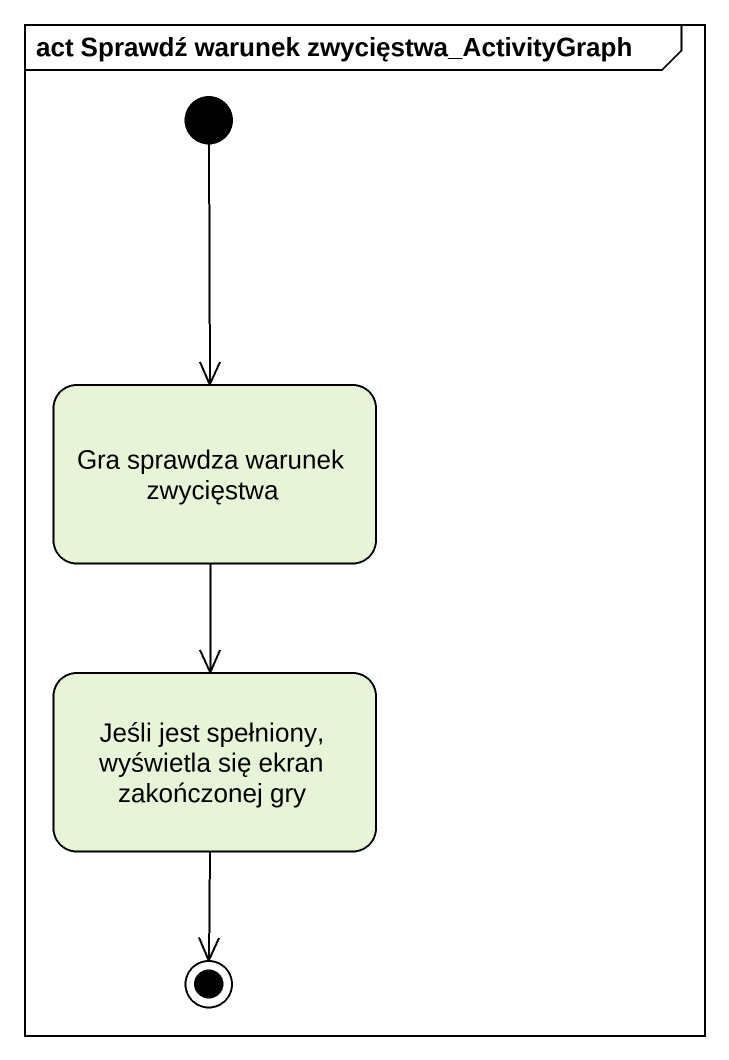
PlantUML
@startuml
mainframe act Sprawdź warunek zwycięstwa_ActivityGraph
hide empty description
state "Gra sprawdza warunek zwycięstwa" as Gra_sprawdza_warunek
state "Jeśli jest spełniony, wyświetla się ekran zakończonej gry" as Jeśli_jest_spełniony
[*] --> Gra_sprawdza_warunek
Gra_sprawdza_warunek --> Jeśli_jest_spełniony
Jeśli_jest_spełniony --> [*]
@enduml
